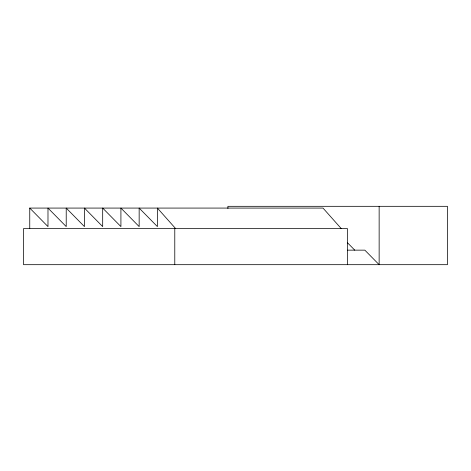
<?xml version="1.0" encoding="UTF-8"?>
<svg xmlns="http://www.w3.org/2000/svg" width="471" height="471" viewBox="0 0 471 471"><rect width="100%" height="100%" fill="white"/><g stroke="black" fill="none" stroke-linecap="round" stroke-linejoin="round"><path stroke-width="0.71" d="M29.75 228.576L29.75 208.076L323.006 208.076L341.24 228.576M347.545 250.148L364.837 250.148L379.143 264.684L379.143 206.316M347.616 242.883L354.763 250.148M29.75 208.076L47.983 226.592L47.983 208.076L66.217 226.592L66.217 208.076L84.45 226.592L84.45 208.076L102.684 226.592L102.684 208.076L120.917 226.592L120.917 208.076L139.157 226.592L139.157 208.076L157.391 226.592L157.391 208.076L175.624 228.576M347.439 264.684L347.439 228.576L23.55 228.576L23.55 264.684L447.45 264.684L447.45 206.316L227.911 206.316L227.911 208.518M174.782 228.576L174.782 264.684"/></g></svg>
